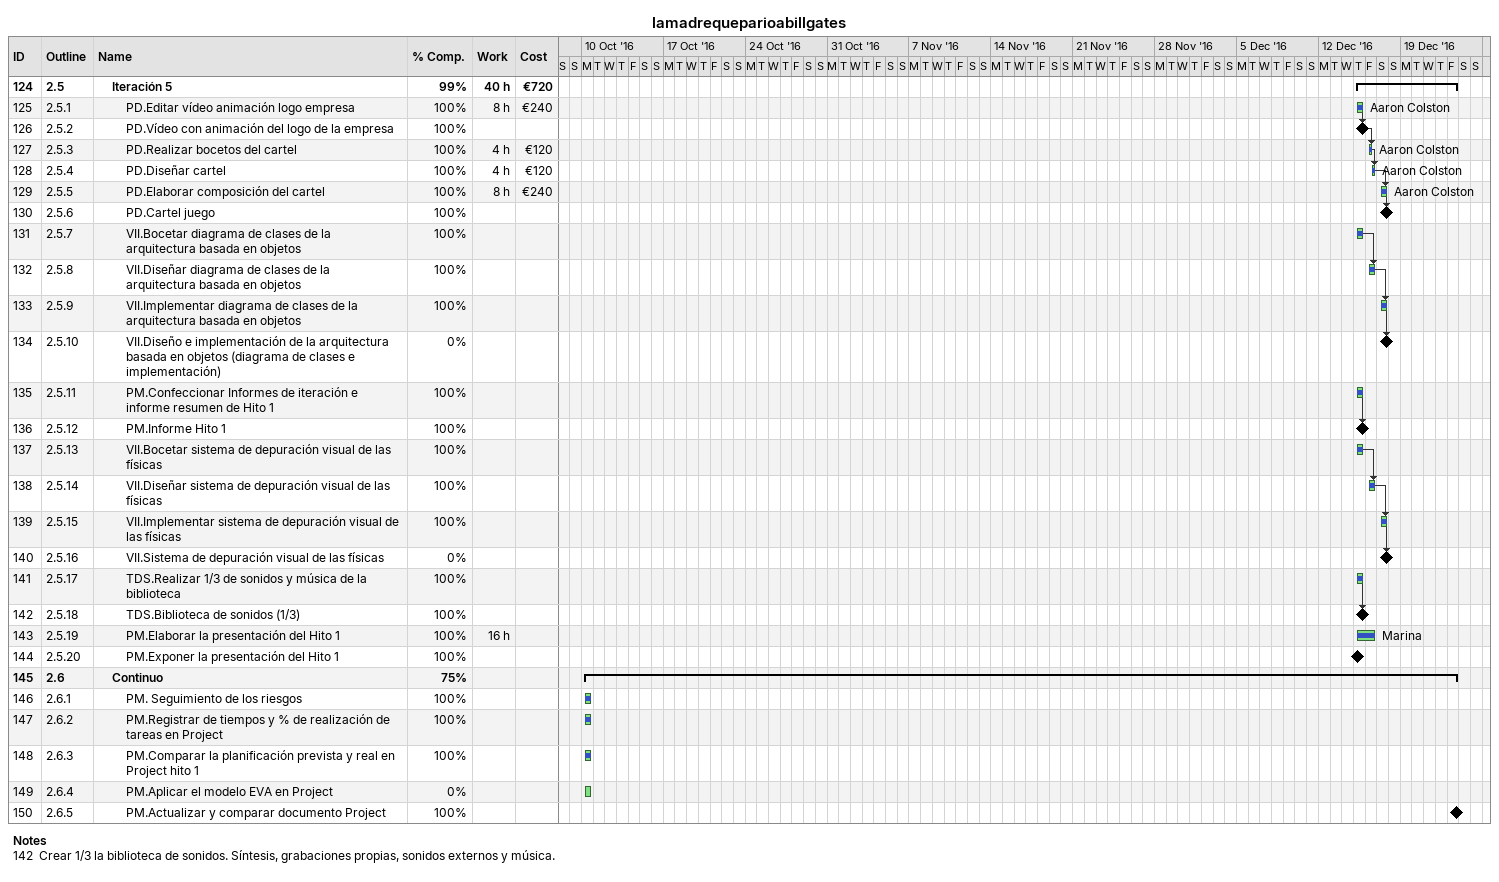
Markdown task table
lamadrequeparioabillgates

| ID | WBS | Task | Start | Finish | Predecessors | Resources | % complete | Work (h) | Cost (€) |
|---|---|---|---|---|---|---|---|---|---|
| 124 | 2.5 | **Iteración 5** | 2016-12-15 | 2016-12-23 |  |  | 99 | 40 | 720 |
| 125 | 2.5.1 | PD.Editar vídeo animación logo empresa | 2016-12-15 | 2016-12-15 |  | Aaron Colston | 100 | 8 | 240 |
| 126 | 2.5.2 | PD.Vídeo con animación del logo de la empresa (milestone) | 2016-12-15 | 2016-12-15 | 125 |  | 100 |  |  |
| 127 | 2.5.3 | PD.Realizar bocetos del cartel | 2016-12-16 | 2016-12-16 | 126 | Aaron Colston | 100 | 4 | 120 |
| 128 | 2.5.4 | PD.Diseñar cartel | 2016-12-16 | 2016-12-16 | 127 | Aaron Colston | 100 | 4 | 120 |
| 129 | 2.5.5 | PD.Elaborar composición del cartel | 2016-12-17 | 2016-12-17 | 128 | Aaron Colston | 100 | 8 | 240 |
| 130 | 2.5.6 | PD.Cartel juego (milestone) | 2016-12-17 | 2016-12-17 | 129 |  | 100 |  |  |
| 131 | 2.5.7 | VII.Bocetar diagrama de clases de la arquitectura basada en objetos | 2016-12-15 | 2016-12-15 |  |  | 100 |  |  |
| 132 | 2.5.8 | VII.Diseñar diagrama de clases de la arquitectura basada en objetos | 2016-12-16 | 2016-12-16 | 131 |  | 100 |  |  |
| 133 | 2.5.9 | VII.Implementar diagrama de clases de la arquitectura basada en objetos | 2016-12-17 | 2016-12-17 | 132 |  | 100 |  |  |
| 134 | 2.5.10 | VII.Diseño e implementación de la arquitectura basada en objetos (diagrama de clases e implementación) (milestone) | 2016-12-17 | 2016-12-17 | 133 |  | 0 |  |  |
| 135 | 2.5.11 | PM.Confeccionar Informes de iteración e informe resumen de Hito 1 | 2016-12-15 | 2016-12-15 |  |  | 100 |  |  |
| 136 | 2.5.12 | PM.Informe Hito 1 (milestone) | 2016-12-15 | 2016-12-15 | 135 |  | 100 |  |  |
| 137 | 2.5.13 | VII.Bocetar sistema de depuración visual de las físicas | 2016-12-15 | 2016-12-15 |  |  | 100 |  |  |
| 138 | 2.5.14 | VII.Diseñar sistema de depuración visual de las físicas | 2016-12-16 | 2016-12-16 | 137 |  | 100 |  |  |
| 139 | 2.5.15 | VII.Implementar sistema de depuración visual de las físicas | 2016-12-17 | 2016-12-17 | 138 |  | 100 |  |  |
| 140 | 2.5.16 | VII.Sistema de depuración visual de las físicas (milestone) | 2016-12-17 | 2016-12-17 | 139 |  | 0 |  |  |
| 141 | 2.5.17 | TDS.Realizar 1/3 de sonidos y música de la biblioteca | 2016-12-15 | 2016-12-15 |  |  | 100 |  |  |
| 142 | 2.5.18 | TDS.Biblioteca de sonidos (1/3) (milestone) | 2016-12-15 | 2016-12-15 | 141 |  | 100 |  |  |
| 143 | 2.5.19 | PM.Elaborar la presentación del Hito 1 | 2016-12-15 | 2016-12-16 |  | Marina | 100 | 16 |  |
| 144 | 2.5.20 | PM.Exponer la presentación del Hito 1 (milestone) | 2016-12-15 | 2016-12-15 |  |  | 100 |  |  |
| 145 | 2.6 | **Continuo** | 2016-10-10 | 2016-12-23 |  |  | 75 |  |  |
| 146 | 2.6.1 | PM. Seguimiento de los riesgos | 2016-10-10 | 2016-10-10 |  |  | 100 |  |  |
| 147 | 2.6.2 | PM.Registrar de tiempos y % de realización de tareas en Project | 2016-10-10 | 2016-10-10 |  |  | 100 |  |  |
| 148 | 2.6.3 | PM.Comparar la planificación prevista y real en Project hito 1 | 2016-10-10 | 2016-10-10 |  |  | 100 |  |  |
| 149 | 2.6.4 | PM.Aplicar el modelo EVA en Project | 2016-10-10 | 2016-10-10 |  |  | 0 |  |  |
| 150 | 2.6.5 | PM.Actualizar y comparar documento Project (milestone) | 2016-12-23 | 2016-12-23 |  |  | 100 |  |  |

Notes
- 142: Crear 1/3 la biblioteca de sonidos. Síntesis, grabaciones propias, sonidos externos y música.
